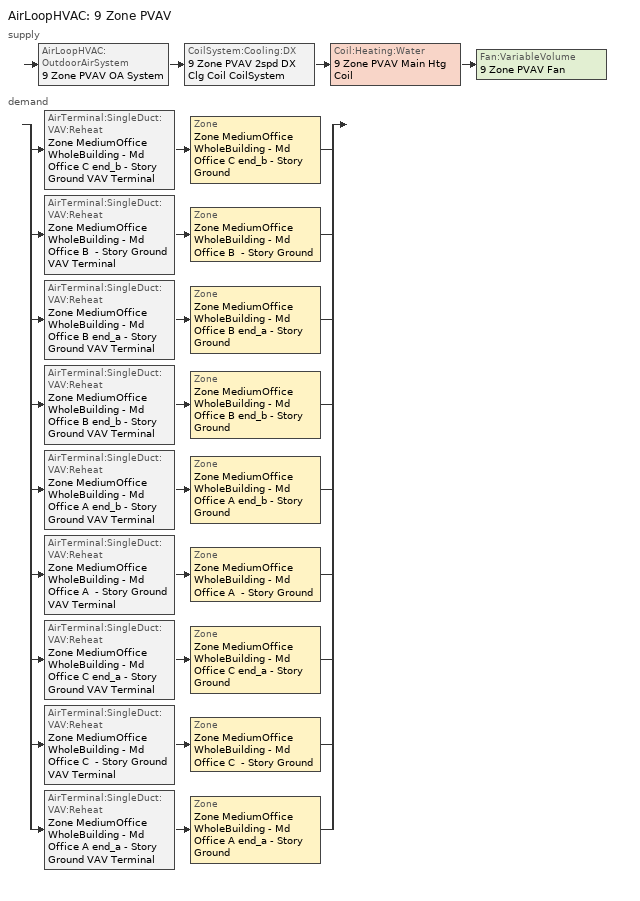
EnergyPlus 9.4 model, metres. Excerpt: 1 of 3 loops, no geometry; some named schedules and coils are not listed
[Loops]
AirLoopHVAC '9 Zone PVAV'
 supply: AirLoopHVAC:OutdoorAirSystem '9 Zone PVAV OA System' > CoilSystem:Cooling:DX '9 Zone PVAV 2spd DX Clg Coil CoilSystem' > Coil:Heating:Water '9 Zone PVAV Main Htg Coil' > Fan:VariableVolume '9 Zone PVAV Fan'
 demand: split
  | AirTerminal:SingleDuct:VAV:Reheat 'Zone MediumOffice WholeBuilding - Md Office C end_b - Story Ground VAV Terminal' > Zone 'Zone MediumOffice WholeBuilding - Md Office C end_b - Story Ground'
  | AirTerminal:SingleDuct:VAV:Reheat 'Zone MediumOffice WholeBuilding - Md Office B  - Story Ground VAV Terminal' > Zone 'Zone MediumOffice WholeBuilding - Md Office B  - Story Ground'
  | AirTerminal:SingleDuct:VAV:Reheat 'Zone MediumOffice WholeBuilding - Md Office B end_a - Story Ground VAV Terminal' > Zone 'Zone MediumOffice WholeBuilding - Md Office B end_a - Story Ground'
  | AirTerminal:SingleDuct:VAV:Reheat 'Zone MediumOffice WholeBuilding - Md Office B end_b - Story Ground VAV Terminal' > Zone 'Zone MediumOffice WholeBuilding - Md Office B end_b - Story Ground'
  | AirTerminal:SingleDuct:VAV:Reheat 'Zone MediumOffice WholeBuilding - Md Office A end_b - Story Ground VAV Terminal' > Zone 'Zone MediumOffice WholeBuilding - Md Office A end_b - Story Ground'
  | AirTerminal:SingleDuct:VAV:Reheat 'Zone MediumOffice WholeBuilding - Md Office A  - Story Ground VAV Terminal' > Zone 'Zone MediumOffice WholeBuilding - Md Office A  - Story Ground'
  | AirTerminal:SingleDuct:VAV:Reheat 'Zone MediumOffice WholeBuilding - Md Office C end_a - Story Ground VAV Terminal' > Zone 'Zone MediumOffice WholeBuilding - Md Office C end_a - Story Ground'
  | AirTerminal:SingleDuct:VAV:Reheat 'Zone MediumOffice WholeBuilding - Md Office C  - Story Ground VAV Terminal' > Zone 'Zone MediumOffice WholeBuilding - Md Office C  - Story Ground'
  | AirTerminal:SingleDuct:VAV:Reheat 'Zone MediumOffice WholeBuilding - Md Office A end_a - Story Ground VAV Terminal' > Zone 'Zone MediumOffice WholeBuilding - Md Office A end_a - Story Ground'
[ZoneControl:Thermostat] Temperature Difference Between Cutout And Setpoint {deltaC}=0
Name | Zone or ZoneList | Control Type Schedule | Control 1
Zone MediumOffice WholeBuilding - Md Office A  - Story Ground Thermostat | Zone MediumOffice WholeBuilding - Md Office A  - Story Ground | Zone MediumOffice WholeBuilding - Md Office A  - Story Ground Thermostat Schedule | MediumOffice WholeBuilding - Md Office - 90.1-2007 Thermostat 8
Zone MediumOffice WholeBuilding - Md Office A end_a - Story Ground Thermostat | Zone MediumOffice WholeBuilding - Md Office A end_a - Story Ground | Zone MediumOffice WholeBuilding - Md Office A end_a - Story Ground Thermostat Schedule | MediumOffice WholeBuilding - Md Office - 90.1-2007 Thermostat 5
Zone MediumOffice WholeBuilding - Md Office A end_b - Story Ground Thermostat | Zone MediumOffice WholeBuilding - Md Office A end_b - Story Ground | Zone MediumOffice WholeBuilding - Md Office A end_b - Story Ground Thermostat Schedule | MediumOffice WholeBuilding - Md Office - 90.1-2007 Thermostat 2
Zone MediumOffice WholeBuilding - Md Office B  - Story Ground Thermostat | Zone MediumOffice WholeBuilding - Md Office B  - Story Ground | Zone MediumOffice WholeBuilding - Md Office B  - Story Ground Thermostat Schedule | MediumOffice WholeBuilding - Md Office - 90.1-2007 Thermostat 7
Zone MediumOffice WholeBuilding - Md Office B end_a - Story Ground Thermostat | Zone MediumOffice WholeBuilding - Md Office B end_a - Story Ground | Zone MediumOffice WholeBuilding - Md Office B end_a - Story Ground Thermostat Schedule | MediumOffice WholeBuilding - Md Office - 90.1-2007 Thermostat 6
Zone MediumOffice WholeBuilding - Md Office B end_b - Story Ground Thermostat | Zone MediumOffice WholeBuilding - Md Office B end_b - Story Ground | Zone MediumOffice WholeBuilding - Md Office B end_b - Story Ground Thermostat Schedule | MediumOffice WholeBuilding - Md Office - 90.1-2007 Thermostat 1
Zone MediumOffice WholeBuilding - Md Office C  - Story Ground Thermostat | Zone MediumOffice WholeBuilding - Md Office C  - Story Ground | Zone MediumOffice WholeBuilding - Md Office C  - Story Ground Thermostat Schedule | MediumOffice WholeBuilding - Md Office - 90.1-2007 Thermostat 3
Zone MediumOffice WholeBuilding - Md Office C end_a - Story Ground Thermostat | Zone MediumOffice WholeBuilding - Md Office C end_a - Story Ground | Zone MediumOffice WholeBuilding - Md Office C end_a - Story Ground Thermostat Schedule | MediumOffice WholeBuilding - Md Office - 90.1-2007 Thermostat 4
Zone MediumOffice WholeBuilding - Md Office C end_b - Story Ground Thermostat | Zone MediumOffice WholeBuilding - Md Office C end_b - Story Ground | Zone MediumOffice WholeBuilding - Md Office C end_b - Story Ground Thermostat Schedule | MediumOffice WholeBuilding - Md Office - 90.1-2007 Thermostat
[ThermostatSetpoint:DualSetpoint] Heating Setpoint Temperature Schedule=OfficeMedium HTGSETP_SCH_PACU_VAV_bot; Cooling Setpoint Temperature Schedule=OfficeMedium CLGSETP_SCH_NO_SETBACK
MediumOffice WholeBuilding - Md Office - 90.1-2007 Thermostat 8; MediumOffice WholeBuilding - Md Office - 90.1-2007 Thermostat 5; MediumOffice WholeBuilding - Md Office - 90.1-2007 Thermostat 2; MediumOffice WholeBuilding - Md Office - 90.1-2007 Thermostat 7; MediumOffice WholeBuilding - Md Office - 90.1-2007 Thermostat 6; MediumOffice WholeBuilding - Md Office - 90.1-2007 Thermostat 1; MediumOffice WholeBuilding - Md Office - 90.1-2007 Thermostat 3; MediumOffice WholeBuilding - Md Office - 90.1-2007 Thermostat 4; MediumOffice WholeBuilding - Md Office - 90.1-2007 Thermostat
[AirTerminal:SingleDuct:VAV:Reheat] Availability Schedule=Always On Discrete; Maximum Air Flow Rate {m3/s}=Autosize; Zone Minimum Air Flow Input Method=Constant; Constant Minimum Air Flow Fraction=0.3; Fixed Minimum Air Flow Rate {m3/s}=0; Maximum Hot Water or Steam Flow Rate {m3/s}=Autosize; Minimum Hot Water or Steam Flow Rate {m3/s}=0; Convergence Tolerance=0.001; Damper Heating Action=ReverseWithLimits; Maximum Flow per Zone Floor Area During Reheat {m3/s-m2}=Autocalculate; Maximum Flow Fraction During Reheat=Autocalculate; Maximum Reheat Air Temperature {C}=50
Name | Reheat Coil
Zone MediumOffice WholeBuilding - Md Office A  - Story Ground VAV Terminal | Zone MediumOffice WholeBuilding - Md Office A  - Story Ground Reheat Coil
Zone MediumOffice WholeBuilding - Md Office A end_a - Story Ground VAV Terminal | Zone MediumOffice WholeBuilding - Md Office A end_a - Story Ground Reheat Coil
Zone MediumOffice WholeBuilding - Md Office A end_b - Story Ground VAV Terminal | Zone MediumOffice WholeBuilding - Md Office A end_b - Story Ground Reheat Coil
Zone MediumOffice WholeBuilding - Md Office B  - Story Ground VAV Terminal | Zone MediumOffice WholeBuilding - Md Office B  - Story Ground Reheat Coil
Zone MediumOffice WholeBuilding - Md Office B end_a - Story Ground VAV Terminal | Zone MediumOffice WholeBuilding - Md Office B end_a - Story Ground Reheat Coil
Zone MediumOffice WholeBuilding - Md Office B end_b - Story Ground VAV Terminal | Zone MediumOffice WholeBuilding - Md Office B end_b - Story Ground Reheat Coil
Zone MediumOffice WholeBuilding - Md Office C  - Story Ground VAV Terminal | Zone MediumOffice WholeBuilding - Md Office C  - Story Ground Reheat Coil
Zone MediumOffice WholeBuilding - Md Office C end_a - Story Ground VAV Terminal | Zone MediumOffice WholeBuilding - Md Office C end_a - Story Ground Reheat Coil
Zone MediumOffice WholeBuilding - Md Office C end_b - Story Ground VAV Terminal | Zone MediumOffice WholeBuilding - Md Office C end_b - Story Ground Reheat Coil
[Coil:Heating:Water]
9 Zone PVAV Main Htg Coil: Availability Schedule=Always On Discrete; U-Factor Times Area Value {W/K}=Autosize; Maximum Water Flow Rate {m3/s}=Autosize; Performance Input Method=UFactorTimesAreaAndDesignWaterFlowRate; Rated Capacity {W}=Autosize; Rated Inlet Water Temperature {C}=82.2222; Rated Inlet Air Temperature {C}=7.22222; Rated Outlet Water Temperature {C}=71.1111; Rated Outlet Air Temperature {C}=12.7778; Rated Ratio for Air and Water Convection=0.5
[Zone equipment]
Zone MediumOffice WholeBuilding - Md Office A  - Story Ground: Zone MediumOffice WholeBuilding - Md Office A  - Story Ground VAV Terminal
Zone MediumOffice WholeBuilding - Md Office A end_a - Story Ground: Zone MediumOffice WholeBuilding - Md Office A end_a - Story Ground VAV Terminal
Zone MediumOffice WholeBuilding - Md Office A end_b - Story Ground: Zone MediumOffice WholeBuilding - Md Office A end_b - Story Ground VAV Terminal
Zone MediumOffice WholeBuilding - Md Office B  - Story Ground: Zone MediumOffice WholeBuilding - Md Office B  - Story Ground VAV Terminal
Zone MediumOffice WholeBuilding - Md Office B end_a - Story Ground: Zone MediumOffice WholeBuilding - Md Office B end_a - Story Ground VAV Terminal
Zone MediumOffice WholeBuilding - Md Office B end_b - Story Ground: Zone MediumOffice WholeBuilding - Md Office B end_b - Story Ground VAV Terminal
Zone MediumOffice WholeBuilding - Md Office C  - Story Ground: Zone MediumOffice WholeBuilding - Md Office C  - Story Ground VAV Terminal
Zone MediumOffice WholeBuilding - Md Office C end_a - Story Ground: Zone MediumOffice WholeBuilding - Md Office C end_a - Story Ground VAV Terminal
Zone MediumOffice WholeBuilding - Md Office C end_b - Story Ground: Zone MediumOffice WholeBuilding - Md Office C end_b - Story Ground VAV Terminal
[Sizing:Zone] Zone Cooling Design Supply Air Temperature Input Method=SupplyAirTemperature; Zone Cooling Design Supply Air Temperature {C}=12.7778; Zone Cooling Design Supply Air Temperature Difference {deltaC}=11.11; Zone Heating Design Supply Air Temperature Input Method=SupplyAirTemperature; Zone Heating Design Supply Air Temperature {C}=50; Zone Heating Design Supply Air Temperature Difference {deltaC}=11.11; Zone Cooling Design Supply Air Humidity Ratio {kgWater/kgDryAir}=0.0085; Zone Heating Design Supply Air Humidity Ratio {kgWater/kgDryAir}=0.008; Design Specification Outdoor Air Object=MediumOffice WholeBuilding - Md Office Ventilation; Cooling Design Air Flow Method=DesignDay; Cooling Design Air Flow Rate {m3/s}=0; Cooling Minimum Air Flow per Zone Floor Area {m3/s-m2}=0.000762; Cooling Minimum Air Flow {m3/s}=0; Cooling Minimum Air Flow Fraction=0; Heating Design Air Flow Method=DesignDay; Heating Design Air Flow Rate {m3/s}=0; Heating Maximum Air Flow per Zone Floor Area {m3/s-m2}=0.002032; Heating Maximum Air Flow {m3/s}=0.141576; Heating Maximum Air Flow Fraction=0.3; Account for Dedicated Outdoor Air System=No
Zone MediumOffice WholeBuilding - Md Office A  - Story Ground; Zone MediumOffice WholeBuilding - Md Office A end_a - Story Ground; Zone MediumOffice WholeBuilding - Md Office A end_b - Story Ground; Zone MediumOffice WholeBuilding - Md Office B  - Story Ground; Zone MediumOffice WholeBuilding - Md Office B end_a - Story Ground; Zone MediumOffice WholeBuilding - Md Office B end_b - Story Ground; Zone MediumOffice WholeBuilding - Md Office C  - Story Ground; Zone MediumOffice WholeBuilding - Md Office C end_a - Story Ground; Zone MediumOffice WholeBuilding - Md Office C end_b - Story Ground
[Controller:MechanicalVentilation]
9 Zone PVAV Ventilation Controller: Availability Schedule=Always On Discrete; Demand Controlled Ventilation=No; System Outdoor Air Method=ZoneSum; Zone or ZoneList Name 1=Zone MediumOffice WholeBuilding - Md Office A  - Story Ground; Design Specification Outdoor Air Object Name 1=MediumOffice WholeBuilding - Md Office Ventilation; Zone or ZoneList Name 2=Zone MediumOffice WholeBuilding - Md Office A end_a - Story Ground; Design Specification Outdoor Air Object Name 2=MediumOffice WholeBuilding - Md Office Ventilation; Zone or ZoneList Name 3=Zone MediumOffice WholeBuilding - Md Office A end_b - Story Ground; Design Specification Outdoor Air Object Name 3=MediumOffice WholeBuilding - Md Office Ventilation; Zone or ZoneList Name 4=Zone MediumOffice WholeBuilding - Md Office B  - Story Ground; Design Specification Outdoor Air Object Name 4=MediumOffice WholeBuilding - Md Office Ventilation; Zone or ZoneList Name 5=Zone MediumOffice WholeBuilding - Md Office B end_a - Story Ground; Design Specification Outdoor Air Object Name 5=MediumOffice WholeBuilding - Md Office Ventilation; Zone or ZoneList Name 6=Zone MediumOffice WholeBuilding - Md Office B end_b - Story Ground; Design Specification Outdoor Air Object Name 6=MediumOffice WholeBuilding - Md Office Ventilation; Zone or ZoneList Name 7=Zone MediumOffice WholeBuilding - Md Office C  - Story Ground; Design Specification Outdoor Air Object Name 7=MediumOffice WholeBuilding - Md Office Ventilation; Zone or ZoneList Name 8=Zone MediumOffice WholeBuilding - Md Office C end_a - Story Ground; Design Specification Outdoor Air Object Name 8=MediumOffice WholeBuilding - Md Office Ventilation; Zone or ZoneList Name 9=Zone MediumOffice WholeBuilding - Md Office C end_b - Story Ground; Design Specification Outdoor Air Object Name 9=MediumOffice WholeBuilding - Md Office Ventilation
[DesignSpecification:OutdoorAir]
MediumOffice WholeBuilding - Md Office Ventilation: Outdoor Air Method=Sum; Outdoor Air Flow per Person {m3/s-person}=0; Outdoor Air Flow per Zone Floor Area {m3/s-m2}=0.0004318; Outdoor Air Flow per Zone {m3/s}=0; Outdoor Air Flow Air Changes per Hour {1/hr}=0
[AirLoopHVAC]
9 Zone PVAV: Design Supply Air Flow Rate {m3/s}=AutoSize; Design Return Air Flow Fraction of Supply Air Flow=1
[Sizing:System]
9 Zone PVAV: Type of Load to Size On=Sensible; Design Outdoor Air Flow Rate {m3/s}=Autosize; Central Heating Maximum System Air Flow Ratio=0.3; Preheat Design Temperature {C}=7.22222; Preheat Design Humidity Ratio {kgWater/kgDryAir}=0.008; Precool Design Temperature {C}=12.7778; Precool Design Humidity Ratio {kgWater/kgDryAir}=0.008; Central Cooling Design Supply Air Temperature {C}=12.7778; Central Heating Design Supply Air Temperature {C}=12.7778; Type of Zone Sum to Use=Coincident; 100% Outdoor Air in Cooling=No; 100% Outdoor Air in Heating=No; Central Cooling Design Supply Air Humidity Ratio {kgWater/kgDryAir}=0.0085; Central Heating Design Supply Air Humidity Ratio {kgWater/kgDryAir}=0.008; Cooling Supply Air Flow Rate Method=DesignDay; Cooling Supply Air Flow Rate {m3/s}=0; Cooling Supply Air Flow Rate Per Floor Area {m3/s-m2}=0.00996765; Cooling Fraction of Autosized Cooling Supply Air Flow Rate=1; Cooling Supply Air Flow Rate Per Unit Cooling Capacity {m3/s-W}=3.94755e-05; Heating Supply Air Flow Rate Method=DesignDay; Heating Supply Air Flow Rate {m3/s}=0; Heating Supply Air Flow Rate Per Floor Area {m3/s-m2}=0.00996765; Heating Fraction of Autosized Heating Supply Air Flow Rate=1; Heating Fraction of Autosized Cooling Supply Air Flow Rate=1; Heating Supply Air Flow Rate Per Unit Heating Capacity {m3/s-W}=3.15882e-05; System Outdoor Air Method=ZoneSum; Zone Maximum Outdoor Air Fraction=1; Cooling Design Capacity Method=CoolingDesignCapacity; Cooling Design Capacity {W}=Autosize; Cooling Design Capacity Per Floor Area {W/m2}=234.7; Fraction of Autosized Cooling Design Capacity=1; Heating Design Capacity Method=HeatingDesignCapacity; Heating Design Capacity {W}=Autosize; Heating Design Capacity Per Floor Area {W/m2}=157; Fraction of Autosized Heating Design Capacity=1; Central Cooling Capacity Control Method=OnOff
[Controller:WaterCoil]
9 Zone PVAV Main Htg Coil Controller: Control Variable=Temperature; Action=Normal; Actuator Variable=Flow; Controller Convergence Tolerance {deltaC}=0.1; Maximum Actuated Flow {m3/s}=Autosize; Minimum Actuated Flow {m3/s}=0
[Controller:OutdoorAir]
Controller Outdoor Air 1: Minimum Outdoor Air Flow Rate {m3/s}=Autosize; Maximum Outdoor Air Flow Rate {m3/s}=Autosize; Economizer Control Type=NoEconomizer; Economizer Control Action Type=ModulateFlow; Economizer Maximum Limit Dry-Bulb Temperature {C}=28; Economizer Maximum Limit Enthalpy {J/kg}=64000; Lockout Type=NoLockout; Minimum Limit Type=FixedMinimum; Minimum Outdoor Air Schedule=Always On Discrete; Mechanical Ventilation Controller=9 Zone PVAV Ventilation Controller; High Humidity Control=No; Control High Indoor Humidity Based on Outdoor Humidity Ratio=Yes; Heat Recovery Bypass Control Type=BypassWhenWithinEconomizerLimits
[SetpointManager:MixedAir] Control Variable=Temperature
Name | Setpoint Node or NodeList
9 Zone PVAV Mixed Air Node OS Default SPM | 9 Zone PVAV Mixed Air Node
9 Zone PVAV 2spd DX Clg Coil Outlet Air Node OS Default SPM | 9 Zone PVAV 2spd DX Clg Coil Outlet Air Node
9 Zone PVAV Main Htg Coil Outlet Air Node OS Default SPM | 9 Zone PVAV Main Htg Coil Outlet Air Node
[CoilSystem:Cooling:DX]
9 Zone PVAV 2spd DX Clg Coil CoilSystem: Availability Schedule=Always On Discrete; Cooling Coil=9 Zone PVAV 2spd DX Clg Coil
[Coil:Cooling:DX:TwoSpeed]
9 Zone PVAV 2spd DX Clg Coil: Availability Schedule=Always On Discrete; High Speed Gross Rated Total Cooling Capacity {W}=Autosize; High Speed Rated Sensible Heat Ratio=Autosize; High Speed Gross Rated Cooling COP {W/W}=3; High Speed Rated Air Flow Rate {m3/s}=Autosize; Unit Internal Static Air Pressure {Pa}=773.3; Total Cooling Capacity Function of Temperature Curve=Curve Biquadratic 1; Total Cooling Capacity Function of Flow Fraction Curve=Curve Quadratic 1; Energy Input Ratio Function of Temperature Curve=Curve Biquadratic 2; Energy Input Ratio Function of Flow Fraction Curve=Curve Quadratic 2; Part Load Fraction Correlation Curve=Curve Quadratic 3; Low Speed Gross Rated Total Cooling Capacity {W}=Autosize; Low Speed Gross Rated Sensible Heat Ratio=0.69; Low Speed Gross Rated Cooling COP {W/W}=3; Low Speed Rated Air Flow Rate {m3/s}=Autosize; Low Speed Total Cooling Capacity Function of Temperature Curve=Curve Biquadratic 3; Low Speed Energy Input Ratio Function of Temperature Curve=Curve Biquadratic 4; Condenser Type=AirCooled; Minimum Outdoor Dry-Bulb Temperature for Compressor Operation {C}=-25; High Speed Evaporative Condenser Effectiveness=0; High Speed Evaporative Condenser Air Flow Rate {m3/s}=Autosize; High Speed Evaporative Condenser Pump Rated Power Consumption {W}=Autosize; Low Speed Evaporative Condenser Effectiveness=0; Low Speed Evaporative Condenser Air Flow Rate {m3/s}=Autosize; Low Speed Evaporative Condenser Pump Rated Power Consumption {W}=Autosize; Basin Heater Capacity {W/K}=10; Basin Heater Setpoint Temperature {C}=2
[Fan:VariableVolume]
9 Zone PVAV Fan: Availability Schedule=Always On Discrete; Fan Total Efficiency=0.6045; Pressure Rise {Pa}=1017.592; Maximum Flow Rate {m3/s}=AutoSize; Fan Power Minimum Flow Rate Input Method=FixedFlowRate; Fan Power Minimum Flow Fraction=0; Fan Power Minimum Air Flow Rate {m3/s}=0; Motor Efficiency=0.93; Motor In Airstream Fraction=1; Fan Power Coefficient 1=0.0407599; Fan Power Coefficient 2=0.088045; Fan Power Coefficient 3=-0.0729261; Fan Power Coefficient 4=0.94374; Fan Power Coefficient 5=0
[SetpointManager:Scheduled]
9 Zone PVAV Supply Air Setpoint Manager: Control Variable=Temperature; Schedule=Supply Air Temp - 55.0F; Setpoint Node or NodeList=9 Zone PVAV Supply Outlet Node
[Schedule:Compact]
Zone MediumOffice WholeBuilding - Md Office A  - Story Ground Thermostat Schedule; Zone MediumOffice WholeBuilding - Md Office A end_a - Story Ground Thermostat Schedule; Zone MediumOffice WholeBuilding - Md Office A end_b - Story Ground Thermostat Schedule; Zone MediumOffice WholeBuilding - Md Office B  - Story Ground Thermostat Schedule; Zone MediumOffice WholeBuilding - Md Office B end_a - Story Ground Thermostat Schedule; Zone MediumOffice WholeBuilding - Md Office B end_b - Story Ground Thermostat Schedule; Zone MediumOffice WholeBuilding - Md Office C  - Story Ground Thermostat Schedule; Zone MediumOffice WholeBuilding - Md Office C end_a - Story Ground Thermostat Schedule; Zone MediumOffice WholeBuilding - Md Office C end_b - Story Ground Thermostat Schedule: Through: 12/31, For: AllDays, Until: 24:00, 4
[Schedule:Day:Interval]
Supply Air Temp - 55.0F Default: No, 24:00, 12.7778
[Schedule:Week:Daily]
OfficeMedium HTGSETP_SCH_PACU_VAV_bot Week Rule - Jan1-Jan2: OfficeMedium HTGSETP_SCH_PACU_VAV_bot Wkdy Day, OfficeMedium HTGSETP_SCH_PACU_VAV_bot Wkdy Day, OfficeMedium HTGSETP_SCH_PACU_VAV_bot Wkdy Day, OfficeMedium HTGSETP_SCH_PACU_VAV_bot Wkdy Day, OfficeMedium HTGSETP_SCH_PACU_VAV_bot Wkdy Day, OfficeMedium HTGSETP_SCH_PACU_VAV_bot Wkdy Day, OfficeMedium HTGSETP_SCH_PACU_VAV_bot Sat Day, OfficeMedium HTGSETP_SCH_PACU_VAV_bot Default, OfficeMedium HTGSETP_SCH_PACU_VAV_bot Summer Design Day, OfficeMedium HTGSETP_SCH_PACU_VAV_bot Winter Design Day, OfficeMedium HTGSETP_SCH_PACU_VAV_bot Default, OfficeMedium HTGSETP_SCH_PACU_VAV_bot Default
OfficeMedium HTGSETP_SCH_PACU_VAV_bot Week Rule - Jan3-Dec31: OfficeMedium HTGSETP_SCH_PACU_VAV_bot Default, OfficeMedium HTGSETP_SCH_PACU_VAV_bot Wkdy Day, OfficeMedium HTGSETP_SCH_PACU_VAV_bot Wkdy Day, OfficeMedium HTGSETP_SCH_PACU_VAV_bot Wkdy Day, OfficeMedium HTGSETP_SCH_PACU_VAV_bot Wkdy Day, OfficeMedium HTGSETP_SCH_PACU_VAV_bot Wkdy Day, OfficeMedium HTGSETP_SCH_PACU_VAV_bot Sat Day, OfficeMedium HTGSETP_SCH_PACU_VAV_bot Default, OfficeMedium HTGSETP_SCH_PACU_VAV_bot Summer Design Day, OfficeMedium HTGSETP_SCH_PACU_VAV_bot Winter Design Day, OfficeMedium HTGSETP_SCH_PACU_VAV_bot Default, OfficeMedium HTGSETP_SCH_PACU_VAV_bot Default
OfficeMedium CLGSETP_SCH_NO_SETBACK Week Rule - Jan1-Jan2: OfficeMedium CLGSETP_SCH_NO_SETBACK Default|WntrDsn|Sat|Wkdy Day, OfficeMedium CLGSETP_SCH_NO_SETBACK Default|WntrDsn|Sat|Wkdy Day, OfficeMedium CLGSETP_SCH_NO_SETBACK Default|WntrDsn|Sat|Wkdy Day, OfficeMedium CLGSETP_SCH_NO_SETBACK Default|WntrDsn|Sat|Wkdy Day, OfficeMedium CLGSETP_SCH_NO_SETBACK Default|WntrDsn|Sat|Wkdy Day, OfficeMedium CLGSETP_SCH_NO_SETBACK Default|WntrDsn|Sat|Wkdy Day, OfficeMedium CLGSETP_SCH_NO_SETBACK Default|WntrDsn|Sat|Wkdy Day, OfficeMedium CLGSETP_SCH_NO_SETBACK Default, OfficeMedium CLGSETP_SCH_NO_SETBACK Summer Design Day, OfficeMedium CLGSETP_SCH_NO_SETBACK Winter Design Day, OfficeMedium CLGSETP_SCH_NO_SETBACK Default, OfficeMedium CLGSETP_SCH_NO_SETBACK Default
OfficeMedium CLGSETP_SCH_NO_SETBACK Week Rule - Jan3-Dec31: OfficeMedium CLGSETP_SCH_NO_SETBACK Default, OfficeMedium CLGSETP_SCH_NO_SETBACK Default|WntrDsn|Sat|Wkdy Day, OfficeMedium CLGSETP_SCH_NO_SETBACK Default|WntrDsn|Sat|Wkdy Day, OfficeMedium CLGSETP_SCH_NO_SETBACK Default|WntrDsn|Sat|Wkdy Day, OfficeMedium CLGSETP_SCH_NO_SETBACK Default|WntrDsn|Sat|Wkdy Day, OfficeMedium CLGSETP_SCH_NO_SETBACK Default|WntrDsn|Sat|Wkdy Day, OfficeMedium CLGSETP_SCH_NO_SETBACK Default|WntrDsn|Sat|Wkdy Day, OfficeMedium CLGSETP_SCH_NO_SETBACK Default, OfficeMedium CLGSETP_SCH_NO_SETBACK Summer Design Day, OfficeMedium CLGSETP_SCH_NO_SETBACK Winter Design Day, OfficeMedium CLGSETP_SCH_NO_SETBACK Default, OfficeMedium CLGSETP_SCH_NO_SETBACK Default
Supply Air Temp - 55.0F Week Rule - Jan1-Dec31: Supply Air Temp - 55.0F Default, Supply Air Temp - 55.0F Default, Supply Air Temp - 55.0F Default, Supply Air Temp - 55.0F Default, Supply Air Temp - 55.0F Default, Supply Air Temp - 55.0F Default, Supply Air Temp - 55.0F Default, Supply Air Temp - 55.0F Default, Supply Air Temp - 55.0F Default, Supply Air Temp - 55.0F Default, Supply Air Temp - 55.0F Default, Supply Air Temp - 55.0F Default
[Schedule:Year]
OfficeMedium HTGSETP_SCH_PACU_VAV_bot: OfficeMedium HTGSETP_SCH_PACU_VAV_bot Week Rule - Jan1-Jan2, 1, 1, 1, 2, OfficeMedium HTGSETP_SCH_PACU_VAV_bot Week Rule - Jan3-Dec31, 1, 3, 12, 31
OfficeMedium CLGSETP_SCH_NO_SETBACK: OfficeMedium CLGSETP_SCH_NO_SETBACK Week Rule - Jan1-Jan2, 1, 1, 1, 2, OfficeMedium CLGSETP_SCH_NO_SETBACK Week Rule - Jan3-Dec31, 1, 3, 12, 31
Supply Air Temp - 55.0F: Supply Air Temp - 55.0F Week Rule - Jan1-Dec31, 1, 1, 12, 31
[Schedule:Constant]
Always On Discrete: Hourly Value=1
[Curve:Biquadratic] Minimum Value of x {BasedOnField A2}=17; Maximum Value of x {BasedOnField A2}=22; Minimum Value of y {BasedOnField A3}=13; Maximum Value of y {BasedOnField A3}=46
Name | Coefficient1 Constant | Coefficient2 x | Coefficient3 x**2 | Coefficient4 y | Coefficient5 y**2 | Coefficient6 x*y
Curve Biquadratic 1; Curve Biquadratic 3 | 0.42415 | 0.04426 | -0.00042 | 0.00333 | -8e-05 | -0.00021
Curve Biquadratic 2; Curve Biquadratic 4 | 1.23649 | -0.02431 | 0.00057 | -0.01434 | 0.00063 | -0.00038
[Curve:Quadratic]
Name | Coefficient1 Constant | Coefficient2 x | Coefficient3 x**2 | Minimum Value of x {BasedOnField A2} | Maximum Value of x {BasedOnField A2}
Curve Quadratic 1 | 0.77136 | 0.34053 | -0.11088 | 0.75918 | 1.13877
Curve Quadratic 2 | 1.2055 | -0.32953 | 0.12308 | 0.75918 | 1.13877
Curve Quadratic 3 | 0.771 | 0.229 | 0 | 0 | 1
